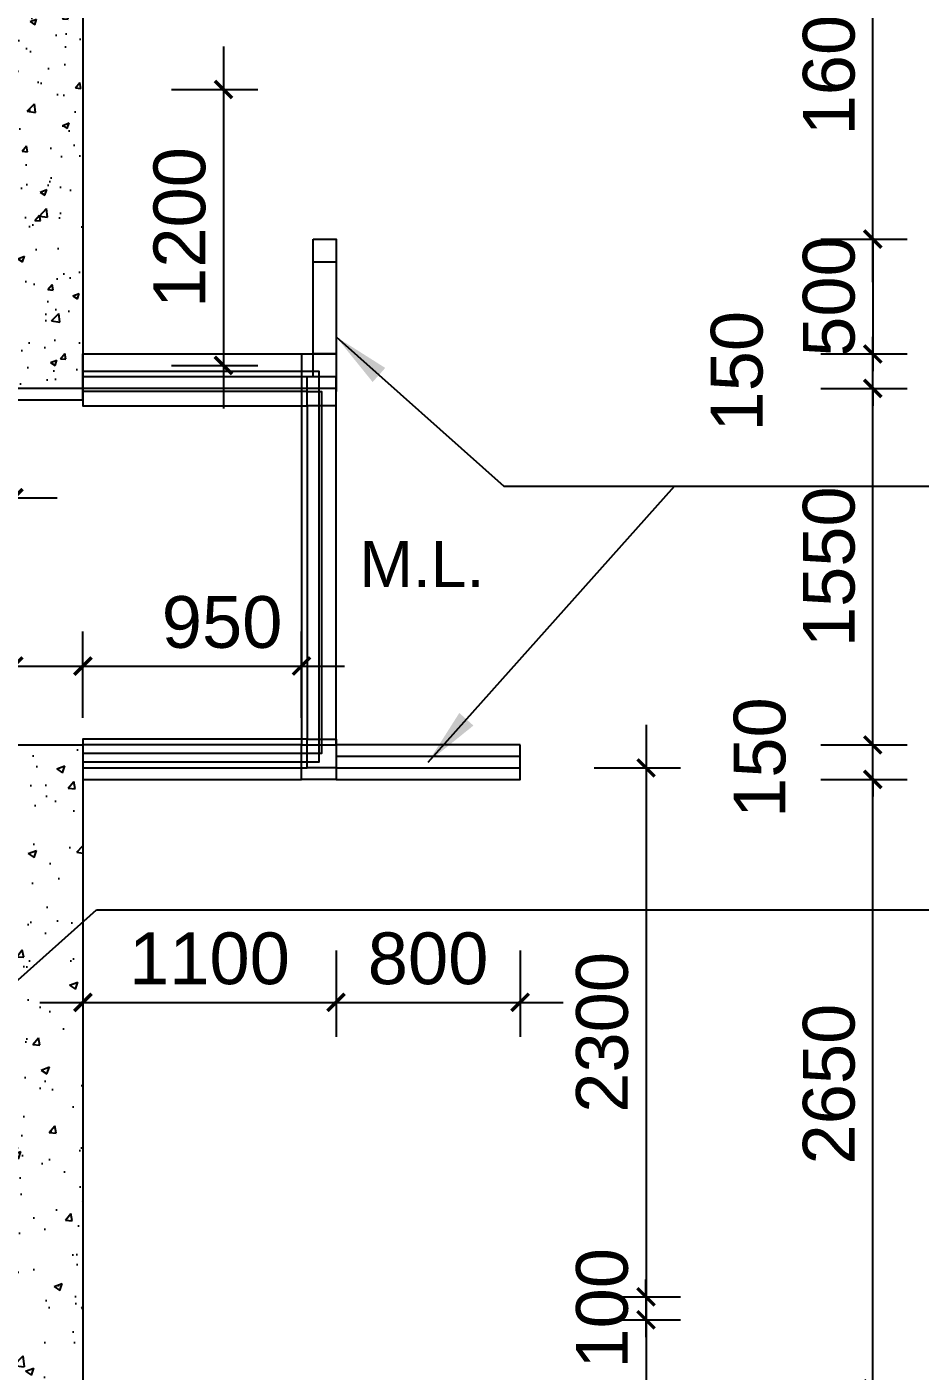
# Model space of a CAD drawing. Header units: millimetres. Extents: x 3291 to 72065, y 14527 to 43324.
# Drawn here: x 63857 to 67738, y 24377 to 30222 of the extents above; entities that cross this region are included whole.
import ezdxf
from ezdxf.enums import TextEntityAlignment as Align

# ---------------------------------------------------------------- set-up
doc = ezdxf.new("R2010")
doc.units = ezdxf.units.MM
doc.header["$MEASUREMENT"] = 0
doc.layers.get('0').update_dxf_attribs({"color": 8})
doc.layers.get('Defpoints').update_dxf_attribs({"color": 8})
for name, color, linetype in [('arrow', 8, 'Continuous'), ('F.A.', 8, 'Continuous'), ('GBP Dim', 8, 'Continuous'), ('hatch', 8, 'Continuous'), ('LOUVRE', 8, 'Continuous'), ('metal louvres', 8, 'Continuous'), ('WALL-NEW', 8, 'Continuous'), ('WALL-STRUCTURE', 8, 'Continuous'), ('WINDOW', 8, 'Continuous')]:
    doc.layers.add(name, color=color, linetype=linetype)
doc.styles.add('BH', font='arial.ttf')
doc.dimstyles.new('200 GBP', dxfattribs={"dimscale": 1.5, "dimtxt": 150, "dimasz": 100, "dimexe": 125, "dimexo": 50, "dimgap": 50, "dimtad": 1, "dimdec": 0, "dimzin": 0, "dimdsep": 46, "dimtxsty": 'BH', "dimblk": 'ARCHTICK', "dimcen": 0.09, "dimdle": 125, "dimclrd": 9, "dimclre": 9, "dimclrt": 1, "dimadec": 0, "dimazin": 0, "dimtfac": 1, "dimtdec": 0, "dimtix": 1, "dimtmove": 2, "dimatfit": 3, "dimldrblk": 'ARCHTICK', "dimfxl": 1, "dimtolj": 1, "dimtzin": 0, "dimarcsym": 0})
doc.dimstyles.get("Standard").update_dxf_attribs({"dimtxt": 0.18, "dimasz": 0.18, "dimexe": 0.18, "dimexo": 0.0625, "dimgap": 0.09, "dimtad": 0, "dimtih": 1, "dimtoh": 1, "dimdec": 4, "dimzin": 0, "dimdsep": 46, "dimtxsty": 'Standard', "dimcen": 0.09, "dimadec": 0, "dimazin": 0, "dimtfac": 1, "dimtdec": 4, "dimtofl": 0, "dimtmove": 0, "dimatfit": 3, "dimfxl": 1, "dimtolj": 1, "dimtzin": 0, "dimarcsym": 0})

# ---------------------------------------------------------------- blocks, each defined once
blk = doc.blocks.new('_ArchTick')
at = {"color": 0, "const_width": 0.2}
blk.add_lwpolyline([(0.5, 0.5), (-0.5, -0.5)], dxfattribs=at)
blk = doc.blocks.new('*D74')
at = {"layer": 'Defpoints', "color": 0, "transparency": 16777216}
for p in [(64100, 24300), (67532.7, 24300), (64100, 23000.1)]:
    blk.add_point(p, dxfattribs=at)
at = {"layer": 'GBP Dim', "color": 9, "lineweight": -2, "transparency": 16777216}
for p, q in [((67532.7, 22812.6), (67532.7, 24487.5)), ((67307.7, 24300), (67682.7, 24300)), ((67307.7, 23000.1), (67682.7, 23000.1))]:
    blk.add_line(p, q, dxfattribs=at)
at = {"layer": 'GBP Dim', "color": 9, "lineweight": -2, "transparency": 16777216, "xscale": 75, "yscale": 75, "zscale": 75}
for p, rotation in [((67532.7, 24300), 90), ((67532.7, 23000.1), 270)]:
    blk.add_blockref('_ArchTick', p, dxfattribs=dict(at, rotation=rotation))
at = {"layer": 'GBP Dim', "transparency": 16777216, "insert": (67342.8, 23650), "char_height": 225, "attachment_point": 5, "rotation": 90, "style": 'BH'}
blk.add_mtext('\\A1;1300', dxfattribs=at)
blk = doc.blocks.new('*D75')
at = {"layer": 'Defpoints', "color": 0, "transparency": 16777216}
for p in [(64100, 26949.9), (67532.7, 26949.9), (64100, 24300)]:
    blk.add_point(p, dxfattribs=at)
at = {"layer": 'GBP Dim', "color": 9, "lineweight": -2, "transparency": 16777216}
for p, q in [((67532.7, 24112.5), (67532.7, 27137.4)), ((67307.7, 26949.9), (67682.7, 26949.9)), ((67307.7, 24300), (67682.7, 24300))]:
    blk.add_line(p, q, dxfattribs=at)
at = {"layer": 'GBP Dim', "color": 9, "lineweight": -2, "transparency": 16777216, "xscale": 75, "yscale": 75, "zscale": 75}
for p, rotation in [((67532.7, 26949.9), 90), ((67532.7, 24300), 270)]:
    blk.add_blockref('_ArchTick', p, dxfattribs=dict(at, rotation=rotation))
at = {"layer": 'GBP Dim', "transparency": 16777216, "insert": (67342.9, 25625), "char_height": 225, "attachment_point": 5, "rotation": 90, "style": 'BH'}
blk.add_mtext('\\A1;2650', dxfattribs=at)
blk = doc.blocks.new('*D76')
at = {"layer": 'Defpoints', "color": 0, "transparency": 16777216}
for p in [(64100, 28649.8), (67532.7, 28649.8), (64100, 27099.8)]:
    blk.add_point(p, dxfattribs=at)
at = {"layer": 'GBP Dim', "color": 9, "lineweight": -2, "transparency": 16777216}
for p, q in [((67532.7, 26912.3), (67532.7, 28837.3)), ((67307.7, 28649.8), (67682.7, 28649.8)), ((67307.7, 27099.8), (67682.7, 27099.8))]:
    blk.add_line(p, q, dxfattribs=at)
at = {"layer": 'GBP Dim', "color": 9, "lineweight": -2, "transparency": 16777216, "xscale": 75, "yscale": 75, "zscale": 75}
for p, rotation in [((67532.7, 28649.8), 90), ((67532.7, 27099.8), 270)]:
    blk.add_blockref('_ArchTick', p, dxfattribs=dict(at, rotation=rotation))
at = {"layer": 'GBP Dim', "transparency": 16777216, "insert": (67342.9, 27874.8), "char_height": 225, "attachment_point": 5, "rotation": 90, "style": 'BH'}
blk.add_mtext('\\A1;1550', dxfattribs=at)
blk = doc.blocks.new('*D77')
at = {"layer": 'Defpoints', "color": 0, "transparency": 16777216}
for p in [(64100, 30900), (67532.7, 30900), (64100, 29299.9)]:
    blk.add_point(p, dxfattribs=at)
at = {"layer": 'GBP Dim', "color": 9, "lineweight": -2, "transparency": 16777216}
for p, q in [((67532.7, 29112.4), (67532.7, 31087.5)), ((67307.7, 30900), (67682.7, 30900)), ((67307.7, 29299.9), (67682.7, 29299.9))]:
    blk.add_line(p, q, dxfattribs=at)
at = {"layer": 'GBP Dim', "color": 9, "lineweight": -2, "transparency": 16777216, "xscale": 75, "yscale": 75, "zscale": 75}
for p, rotation in [((67532.7, 30900), 90), ((67532.7, 29299.9), 270)]:
    blk.add_blockref('_ArchTick', p, dxfattribs=dict(at, rotation=rotation))
at = {"layer": 'GBP Dim', "transparency": 16777216, "insert": (67342.9, 30100), "char_height": 225, "attachment_point": 5, "rotation": 90, "style": 'BH'}
blk.add_mtext('\\A1;1600', dxfattribs=at)
blk = doc.blocks.new('*D81')
at = {"layer": 'Defpoints', "color": 0, "transparency": 16777216}
for p in [(64100, 26898.4), (65200, 26898.4), (65200, 25980.5)]:
    blk.add_point(p, dxfattribs=at)
at = {"layer": 'GBP Dim', "color": 9, "lineweight": -2, "transparency": 16777216}
for p, q in [((64100, 26205.5), (64100, 25830.5)), ((65200, 26205.5), (65200, 25830.5)), ((63912.5, 25980.5), (65387.5, 25980.5))]:
    blk.add_line(p, q, dxfattribs=at)
at = {"layer": 'GBP Dim', "color": 9, "lineweight": -2, "transparency": 16777216, "xscale": 75, "yscale": 75, "zscale": 75, "rotation": 180}
blk.add_blockref('_ArchTick', (64100, 25980.5), dxfattribs=at)
at = {"layer": 'GBP Dim', "color": 9, "lineweight": -2, "transparency": 16777216, "xscale": 75, "yscale": 75, "zscale": 75}
blk.add_blockref('_ArchTick', (65200, 25980.5), dxfattribs=at)
at = {"layer": 'GBP Dim', "transparency": 16777216, "insert": (64650, 26170.4), "char_height": 225, "attachment_point": 5, "style": 'BH'}
blk.add_mtext('\\A1;1100', dxfattribs=at)
blk = doc.blocks.new('*D82')
at = {"layer": 'Defpoints', "color": 0, "transparency": 16777216}
for p in [(65200, 26898.4), (66000, 26898.4), (66000, 25980.5)]:
    blk.add_point(p, dxfattribs=at)
at = {"layer": 'GBP Dim', "color": 9, "lineweight": -2, "transparency": 16777216}
for p, q in [((65200, 26205.5), (65200, 25830.5)), ((66000, 26205.5), (66000, 25830.5)), ((65012.5, 25980.5), (66187.5, 25980.5))]:
    blk.add_line(p, q, dxfattribs=at)
at = {"layer": 'GBP Dim', "color": 9, "lineweight": -2, "transparency": 16777216, "xscale": 75, "yscale": 75, "zscale": 75, "rotation": 180}
blk.add_blockref('_ArchTick', (65200, 25980.5), dxfattribs=at)
at = {"layer": 'GBP Dim', "color": 9, "lineweight": -2, "transparency": 16777216, "xscale": 75, "yscale": 75, "zscale": 75}
blk.add_blockref('_ArchTick', (66000, 25980.5), dxfattribs=at)
at = {"layer": 'GBP Dim', "transparency": 16777216, "insert": (65600, 26170.4), "char_height": 225, "attachment_point": 5, "style": 'BH'}
blk.add_mtext('\\A1;800', dxfattribs=at)
blk = doc.blocks.new('*D112')
at = {"layer": 'Defpoints', "color": 0, "transparency": 16777216}
for p in [(62937.5, 24599.9), (62937.5, 20125), (66547.3, 20125)]:
    blk.add_point(p, dxfattribs=at)
at = {"layer": 'GBP Dim', "color": 9, "lineweight": -2, "transparency": 16777216}
for p, q in [((66547.3, 24787.4), (66547.3, 19937.5)), ((66322.3, 24599.9), (66697.3, 24599.9)), ((66322.3, 20125), (66697.3, 20125))]:
    blk.add_line(p, q, dxfattribs=at)
at = {"layer": 'GBP Dim', "color": 9, "lineweight": -2, "transparency": 16777216, "xscale": 75, "yscale": 75, "zscale": 75}
for p, rotation in [((66547.3, 24599.9), 90), ((66547.3, 20125), 270)]:
    blk.add_blockref('_ArchTick', p, dxfattribs=dict(at, rotation=rotation))
at = {"layer": 'GBP Dim', "transparency": 16777216, "insert": (66357.9, 22362.5), "char_height": 225, "attachment_point": 5, "rotation": 90, "style": 'BH'}
blk.add_mtext('\\A1;4475', dxfattribs=at)
blk = doc.blocks.new('*D113')
at = {"layer": 'Defpoints', "color": 0, "transparency": 16777216}
for p in [(66178, 29299.9), (66178, 28799.9), (67532.7, 28799.9)]:
    blk.add_point(p, dxfattribs=at)
at = {"layer": 'GBP Dim', "color": 9, "lineweight": -2, "transparency": 16777216}
for p, q in [((67532.7, 29299.9), (67532.7, 29374.9)), ((67307.7, 29299.9), (67682.7, 29299.9)), ((67532.7, 29299.9), (67532.7, 28799.9)), ((67307.7, 28799.9), (67682.7, 28799.9)), ((67532.7, 28799.9), (67532.7, 28724.9))]:
    blk.add_line(p, q, dxfattribs=at)
at = {"layer": 'GBP Dim', "color": 9, "lineweight": -2, "transparency": 16777216, "xscale": 75, "yscale": 75, "zscale": 75}
for p, rotation in [((67532.7, 29299.9), 270), ((67532.7, 28799.9), 90)]:
    blk.add_blockref('_ArchTick', p, dxfattribs=dict(at, rotation=rotation))
at = {"layer": 'GBP Dim', "transparency": 16777216, "insert": (67342.9, 29049.9), "char_height": 225, "attachment_point": 5, "rotation": 90, "style": 'BH'}
blk.add_mtext('\\A1;500', dxfattribs=at)
blk = doc.blocks.new('*D137')
at = {"layer": 'Defpoints', "color": 0, "transparency": 16777216}
for p in [(63800, 27443.1), (62150, 27100), (63800, 27100)]:
    blk.add_point(p, dxfattribs=at)
at = {"layer": 'GBP Dim', "color": 9, "lineweight": -2, "transparency": 16777216}
for p, q in [((62150, 27218.1), (62150, 27593.1)), ((63800, 27218.1), (63800, 27593.1)), ((61962.5, 27443.1), (63987.5, 27443.1))]:
    blk.add_line(p, q, dxfattribs=at)
at = {"layer": 'GBP Dim', "color": 9, "lineweight": -2, "transparency": 16777216, "xscale": 75, "yscale": 75, "zscale": 75, "rotation": 180}
blk.add_blockref('_ArchTick', (62150, 27443.1), dxfattribs=at)
at = {"layer": 'GBP Dim', "color": 9, "lineweight": -2, "transparency": 16777216, "xscale": 75, "yscale": 75, "zscale": 75}
blk.add_blockref('_ArchTick', (63800, 27443.1), dxfattribs=at)
at = {"layer": 'GBP Dim', "transparency": 16777216, "insert": (62975, 27632.9), "char_height": 225, "attachment_point": 5, "style": 'BH'}
blk.add_mtext('\\A1;1700', dxfattribs=at)
blk = doc.blocks.new('*D138')
at = {"layer": 'Defpoints', "color": 0, "transparency": 16777216}
for p in [(65050, 27443.1), (64100, 27075), (65050, 27100)]:
    blk.add_point(p, dxfattribs=at)
at = {"layer": 'GBP Dim', "color": 9, "lineweight": -2, "transparency": 16777216}
for p, q in [((64100, 27218.1), (64100, 27593.1)), ((65050, 27218.1), (65050, 27593.1)), ((63912.5, 27443.1), (65237.5, 27443.1))]:
    blk.add_line(p, q, dxfattribs=at)
at = {"layer": 'GBP Dim', "color": 9, "lineweight": -2, "transparency": 16777216, "xscale": 75, "yscale": 75, "zscale": 75, "rotation": 180}
blk.add_blockref('_ArchTick', (64100, 27443.1), dxfattribs=at)
at = {"layer": 'GBP Dim', "color": 9, "lineweight": -2, "transparency": 16777216, "xscale": 75, "yscale": 75, "zscale": 75}
blk.add_blockref('_ArchTick', (65050, 27443.1), dxfattribs=at)
at = {"layer": 'GBP Dim', "transparency": 16777216, "insert": (64704.8, 27632.9), "char_height": 225, "attachment_point": 5, "style": 'BH'}
blk.add_mtext('\\A1;950', dxfattribs=at)
blk = doc.blocks.new('*D152')
at = {"layer": 'Defpoints', "color": 0, "transparency": 16777216}
for p in [(64100, 28799.9), (67532.7, 28799.9), (64100, 28650)]:
    blk.add_point(p, dxfattribs=at)
at = {"layer": 'GBP Dim', "color": 9, "lineweight": -2, "transparency": 16777216}
for p, q in [((67532.7, 28799.9), (67532.7, 28874.9)), ((67307.7, 28799.9), (67682.7, 28799.9)), ((67532.7, 28650), (67532.7, 28799.9)), ((67307.7, 28650), (67682.7, 28650)), ((67532.7, 28650), (67532.7, 28575))]:
    blk.add_line(p, q, dxfattribs=at)
at = {"layer": 'GBP Dim', "color": 9, "lineweight": -2, "transparency": 16777216, "xscale": 75, "yscale": 75, "zscale": 75}
for p, rotation in [((67532.7, 28799.9), 270), ((67532.7, 28650), 90)]:
    blk.add_blockref('_ArchTick', p, dxfattribs=dict(at, rotation=rotation))
at = {"layer": 'GBP Dim', "transparency": 16777216, "insert": (66942.9, 28725), "char_height": 225, "attachment_point": 5, "rotation": 90, "style": 'BH'}
blk.add_mtext('\\A1;150', dxfattribs=at)
blk = doc.blocks.new('*D43')
at = {"layer": 'Defpoints', "color": 0, "transparency": 16777216}
for p in [(65521.7, 24700), (65521.7, 24599.9), (66547.1, 24599.9)]:
    blk.add_point(p, dxfattribs=at)
at = {"layer": 'GBP Dim', "color": 9, "lineweight": -2, "transparency": 16777216}
for p, q in [((66547.1, 24700), (66547.1, 24775)), ((66322.1, 24700), (66697.1, 24700)), ((66547.1, 24700), (66547.1, 24599.9)), ((66322.1, 24599.9), (66697.1, 24599.9)), ((66547.1, 24599.9), (66547.1, 24524.9))]:
    blk.add_line(p, q, dxfattribs=at)
at = {"layer": 'GBP Dim', "color": 9, "lineweight": -2, "transparency": 16777216, "xscale": 75, "yscale": 75, "zscale": 75}
for p, rotation in [((66547.1, 24700), 270), ((66547.1, 24599.9), 90)]:
    blk.add_blockref('_ArchTick', p, dxfattribs=dict(at, rotation=rotation))
at = {"layer": 'GBP Dim', "transparency": 16777216, "insert": (66357.2, 24650), "char_height": 225, "attachment_point": 5, "rotation": 90, "style": 'BH'}
blk.add_mtext('\\A1;100', dxfattribs=at)
blk = doc.blocks.new('*D44')
at = {"layer": 'Defpoints', "color": 0, "transparency": 16777216}
for p in [(65521.7, 27000), (65521.8, 24700), (66547.3, 24700)]:
    blk.add_point(p, dxfattribs=at)
at = {"layer": 'GBP Dim', "color": 9, "lineweight": -2, "transparency": 16777216}
for p, q in [((66547.3, 27187.5), (66547.3, 24512.5)), ((66322.3, 27000), (66697.3, 27000)), ((66322.3, 24700), (66697.3, 24700))]:
    blk.add_line(p, q, dxfattribs=at)
at = {"layer": 'GBP Dim', "color": 9, "lineweight": -2, "transparency": 16777216, "xscale": 75, "yscale": 75, "zscale": 75}
for p, rotation in [((66547.3, 27000), 90), ((66547.3, 24700), 270)]:
    blk.add_blockref('_ArchTick', p, dxfattribs=dict(at, rotation=rotation))
at = {"layer": 'GBP Dim', "transparency": 16777216, "insert": (66357.3, 25850), "char_height": 225, "attachment_point": 5, "rotation": 90, "style": 'BH'}
blk.add_mtext('\\A1;2300', dxfattribs=at)
blk = doc.blocks.new('*D168')
at = {"layer": 'Defpoints', "color": 0, "transparency": 16777216}
for p in [(62250, 28700), (63800, 28700), (63800, 28174.6)]:
    blk.add_point(p, dxfattribs=at)
at = {"layer": 'GBP Dim', "color": 9, "lineweight": -2, "transparency": 16777216}
for p, q in [((62250, 28399.6), (62250, 28024.6)), ((63800, 28399.6), (63800, 28024.6)), ((62062.5, 28174.6), (63987.5, 28174.6))]:
    blk.add_line(p, q, dxfattribs=at)
at = {"layer": 'GBP Dim', "color": 9, "lineweight": -2, "transparency": 16777216, "xscale": 75, "yscale": 75, "zscale": 75, "rotation": 180}
blk.add_blockref('_ArchTick', (62250, 28174.6), dxfattribs=at)
at = {"layer": 'GBP Dim', "color": 9, "lineweight": -2, "transparency": 16777216, "xscale": 75, "yscale": 75, "zscale": 75}
blk.add_blockref('_ArchTick', (63800, 28174.6), dxfattribs=at)
at = {"layer": 'GBP Dim', "transparency": 16777216, "insert": (63025, 28364.4), "char_height": 225, "attachment_point": 5, "style": 'BH'}
blk.add_mtext('\\A1;1550', dxfattribs=at)
blk = doc.blocks.new('*D207')
at = {"layer": 'Defpoints', "color": 0, "transparency": 16777216}
for p in [(63800, 29950), (63800, 28750), (64710.7, 28750)]:
    blk.add_point(p, dxfattribs=at)
at = {"layer": 'GBP Dim', "color": 9, "lineweight": -2, "transparency": 16777216}
for p, q in [((64710.7, 30137.5), (64710.7, 28562.5)), ((64485.7, 29950), (64860.7, 29950)), ((64485.7, 28750), (64860.7, 28750))]:
    blk.add_line(p, q, dxfattribs=at)
at = {"layer": 'GBP Dim', "color": 9, "lineweight": -2, "transparency": 16777216, "xscale": 75, "yscale": 75, "zscale": 75}
for p, rotation in [((64710.7, 29950), 90), ((64710.7, 28750), 270)]:
    blk.add_blockref('_ArchTick', p, dxfattribs=dict(at, rotation=rotation))
at = {"layer": 'GBP Dim', "transparency": 16777216, "insert": (64520.8, 29350), "char_height": 225, "attachment_point": 5, "rotation": 90, "style": 'BH'}
blk.add_mtext('\\A1;1200', dxfattribs=at)
blk = doc.blocks.new('*D211')
at = {"layer": 'Defpoints', "color": 0, "transparency": 16777216}
for p in [(67196.3, 27099.8), (67532.7, 27099.8), (67196.4, 26950)]:
    blk.add_point(p, dxfattribs=at)
at = {"layer": 'GBP Dim', "color": 9, "lineweight": -2, "transparency": 16777216}
for p, q in [((67532.7, 27099.8), (67532.7, 27174.8)), ((67307.7, 27099.8), (67682.7, 27099.8)), ((67532.7, 26950), (67532.7, 27099.8)), ((67307.7, 26950), (67682.7, 26950)), ((67532.7, 26950), (67532.7, 26875))]:
    blk.add_line(p, q, dxfattribs=at)
at = {"layer": 'GBP Dim', "color": 9, "lineweight": -2, "transparency": 16777216, "xscale": 75, "yscale": 75, "zscale": 75}
for p, rotation in [((67532.7, 27099.8), 270), ((67532.7, 26950), 90)]:
    blk.add_blockref('_ArchTick', p, dxfattribs=dict(at, rotation=rotation))
at = {"layer": 'GBP Dim', "transparency": 16777216, "insert": (67042.1, 27044.8), "char_height": 225, "attachment_point": 5, "rotation": 90, "style": 'BH'}
blk.add_mtext('\\A1;150', dxfattribs=at)

msp = doc.modelspace()

# ---------------------------------------------------------------- hatches: boundary and pattern name
at = {"layer": 'hatch'}
h = msp.add_hatch(dxfattribs=at)
h.set_pattern_fill('AR-CONC', color=256, scale=40, style=0)
h.set_pattern_definition([(50, (60909.3, 11879.93), (286.904, -25.1009), [30, -330]), (355, (60909.3, 11879.93), (-55.5005, 300.877), [24, -264]), (100.4514, (60933.2, 11877.84), (231.4038, 275.776), [25.496, -280.457]), (46.1842, (60909.3, 11959.93), (426.8964, -66.2076), [45, -495]), (96.6356, (60944.87, 11954.4), (373.865, 389.647), [38.244, -420.685]), (351.1842, (60909.3, 11959.93), (373.865, 389.647), [36, -396]), (21, (60949.3, 11939.93), (238.7628, -161.0476), [30, -330]), (326, (60949.3, 11939.93), (97.326, 290.06), [24, -264]), (71.4514, (60969.2, 11926.5), (336.089, 129.012), [25.496, -280.457]), (37.5, (60909.3, 11879.93), (4.86394, 133.15754), [0, -260.8, 0, -268, 0, -265]), (7.5, (60909.3, 11879.93), (105.2278, 157.7647), [0, -152.8, 0, -254.8, 0, -101]), (327.5, (60820.1, 11879.93), (213.529, -9.02195), [0, -100, 0, -312, 0, -414]), (317.5, (60780.1, 11879.93), (233.2745, 40.042), [0, -130, 0, -207.2, 0, -294])])
h.paths.add_polyline_path([(63800, 30850), (64100.00006, 30850), (64100.00006, 28650), (63800, 28650)])
h.paths.add_polyline_path([(63974.90622, 30900), (64100.00006, 30900), (64100.00006, 30850), (63974.90622, 30850)])
h = msp.add_hatch(dxfattribs=at)
h.set_pattern_fill('AR-CONC', color=256, scale=2, style=0)
h.set_pattern_definition([(50, (63800, 24300), (364.37, -31.878), [38.1, -419.1]), (355, (63800, 24300), (-70.486, 382.113), [30.48, -335.28]), (100.451, (63830.36, 24297.34), (293.885, 350.233), [32.38, -356.18]), (46.184, (63800, 24401.6), (542.16, -84.085), [57.15, -628.65]), (96.636, (63845.2, 24394.6), (474.81, 494.85), [48.57, -534.27]), (351.184, (63800, 24401.6), (474.81, 494.85), [45.72, -502.92]), (21, (63850.8, 24376.2), (303.23, -204.53), [38.1, -419.1]), (326, (63850.8, 24376.2), (123.604, 368.376), [30.48, -335.28]), (71.451, (63876.07, 24359.16), (426.833, 163.846), [32.38, -356.18]), (37.5, (63800, 24300), (6.177, 169.11), [0, -331.216, 0, -340.36, 0, -336.55]), (7.5, (63800, 24300), (133.639, 200.361), [0, -194.056, 0, -323.596, 0, -128.27]), (327.5, (63686.72, 24300), (271.181, -11.4575), [0, -127, 0, -396.24, 0, -525.78]), (317.5, (63635.92, 24300), (296.258, 50.853), [0, -165.1, 0, -263.144, 0, -373.38])])
h.paths.add_polyline_path([(63800.22809, 24300), (63800, 24300), (63800, 27100), (64100.00006, 27100), (64100.00006, 24300)])

# ---------------------------------------------------------------- linework, layer by layer
at = {"layer": 'F.A.', "ltscale": 750}
for p, q in [((65075.00595, 28637.49976, 0.00001), (64099.99987, 28637.49747, 0)), ((65137.50614, 28575.00019, 0), (65137.50798, 27125.00019)), ((65075.00595, 27062.49977, 0.00001), (64099.99987, 27062.49748, 0))]:
    msp.add_line(p, q, dxfattribs=at)
for points in [[(65100.00476, 29199.99723), (65200.00475, 29199.99723), (65200.00475, 28699.99999), (65100.00476, 28699.99999)], [(65075.00614, 28574.99999), (65075.00576, 28699.99999), (64099.99968, 28699.99999), (64100.00006, 28574.99999)], [(65075.00614, 27000), (65075.00576, 27125), (64099.99968, 27125), (64100.00006, 27000)], [(65999.99999, 27099.99996), (65200.00469, 27099.99996), (65200.00469, 27000), (65999.99999, 27000)]]:
    msp.add_lwpolyline(points, close=True, dxfattribs=at)
for points in [[(63800, 28650), (63800, 28600), (64099.99998, 28600.00092), (64099.99998, 28650)], [(65200.00614, 28575.00038), (65200.00599, 28699.99999), (65075.00576, 28699.99999)], [(65075.00595, 28637.50382), (65137.50595, 28637.49999), (65137.50614, 28575.00019)], [(65200.00614, 27125.00038), (65200.00599, 27000.00077), (65075.00576, 27000.00077)], [(65137.50522, 27125.00019), (65137.50472, 27062.5), (65075.00595, 27062.50382)]]:
    msp.add_lwpolyline(points, dxfattribs=at)
at = {"layer": 'F.A.', "ltscale": 750, "elevation": 0}
msp.add_lwpolyline([(65200.00591, 28575.00038), (65075.00591, 28574.99999), (65075.00545, 27125), (65200.00545, 27125.00038)], close=True, dxfattribs=at)
at = {"layer": 'LOUVRE', "ltscale": 20}
for p, q in [((64100.00006, 28724.86039), (65049.99686, 28724.86039)), ((65124.99686, 28649.81221), (65124.99686, 27099.82073)), ((65049.99679, 27024.86974), (64100.00006, 27024.86974))]:
    msp.add_line(p, q, dxfattribs=at)
for points in [[(64100.00006, 28799.90856), (65049.99686, 28799.90856), (65049.99686, 28649.81221), (64100.00006, 28649.81221)], [(65199.99686, 28649.81221), (65049.99686, 28649.81221), (65049.99686, 27099.82073), (65199.99686, 27099.82073)], [(65049.99679, 27099.82073), (64099.99513, 27099.82073), (64099.99513, 26949.91874), (65049.99679, 26949.91874)]]:
    msp.add_lwpolyline(points, close=True, dxfattribs=at)
at = {"layer": 'WALL-NEW'}
for points in [[(65099.99687, 29299.90144), (65199.99686, 29299.90144), (65199.99686, 28799.90419), (65099.99687, 28799.90419)], [(65999.9921, 27049.91928), (65199.9968, 27049.91928), (65199.9968, 26949.91932), (65999.9921, 26949.91932)]]:
    msp.add_lwpolyline(points, close=True, dxfattribs=at)
at = {"layer": 'WALL-STRUCTURE'}
msp.add_lwpolyline([(63800, 30850), (64100.00006, 30850), (64100.00006, 28650), (63800, 28650)], close=True, dxfattribs=at)
msp.add_lwpolyline([(63800.22809, 24300), (63800, 24300), (63800, 27100), (64100.00006, 27100), (64100.00006, 24300), (63800.22809, 24300)], dxfattribs=at)
at = {"layer": 'WINDOW'}
for points in [[(65049.99686, 28799.89939), (65199.99686, 28799.90899), (65199.99686, 28636.70289)], [(65049.99686, 28724.90762), (65124.99686, 28724.90831), (65124.99686, 28649.81221)], [(65124.9968, 27099.82073), (65124.9968, 27024.91953), (65049.99679, 27024.91951)], [(65199.99684, 27099.82073), (65199.9968, 26949.91955), (65049.99679, 26949.91932)]]:
    msp.add_lwpolyline(points, dxfattribs=at)

# ---------------------------------------------------------------- texts
at = {"layer": 'metal louvres', "style": 'BH'}
msp.add_text('M.L.', height=200, rotation=0.000041627, dxfattribs=at).set_placement((65573.1954, 27786.51577), align=Align.CENTER)

# ---------------------------------------------------------------- dimensions: what is measured, and where the dimension line sits
at = {"layer": 'GBP Dim'}
for base, p1, p2, picture, middle in [((67532.73392, 30900), (64100.00599, 29299.90144), (64100.00006, 30900), '*D77', (67342.855, 30099.95072)), ((64710.72414, 28750.00001), (63800, 29950), (63800.00002, 28750.00001), '*D207', (64520.84522, 29350)), ((67532.73392, 28799.90856), (66178.03446, 29299.90144), (66178.03446, 28799.90856), '*D113', (67342.855, 29049.905)), ((67532.73392, 28649.81221), (64099.99513, 27099.82073), (64100.00599, 28649.81221), '*D76', (67342.855, 27874.81647)), ((66547.26863, 24700), (65521.68896, 27000), (65521.75146, 24700), '*D44', (66357.31297, 25850)), ((67532.73392, 26949.91932), (64100.00006, 24300), (64100.00302, 26949.91932), '*D75', (67342.855, 25624.95966)), ((66547.08863, 24599.90126), (65521.68896, 24700), (65521.68896, 24599.90126), '*D43', (66357.20971, 24649.95063)), ((66547.26863, 20125), (62937.49995, 24599.90126), (62937.49995, 20125), '*D112', (66357.85015, 22362.45063)), ((67532.73392, 24300), (64100.00006, 23000.09874), (64100.00006, 24300), '*D74', (67342.77826, 23650.04937))]:
    dim = msp.add_linear_dim(base=base, p1=p1, p2=p2, angle=90, dimstyle='200 GBP', override={"dimasz": 50, "dimexe": 100, "dimclrt": 256, "dimfxl": 150, "dimfxlon": 1}, dxfattribs=at)
    dim.commit()
    dim.dimension.update_dxf_attribs({"geometry": picture, "text_midpoint": middle})
for base, p1, p2, picture, middle in [((67532.73392, 28799.90856), (64100.00006, 28650), (64100.00303, 28799.90856), '*D152', (66942.855, 28724.95428)), ((67532.73392, 27099.82073), (67196.35014, 26949.96034), (67196.3442, 27099.82073), '*D211', (67042.07796, 27044.82891))]:
    dim = msp.add_linear_dim(base=base, p1=p1, p2=p2, angle=90, dimstyle='200 GBP', override={"dimasz": 50, "dimexe": 100, "dimclrt": 256, "dimfxl": 150, "dimfxlon": 1}, dxfattribs=at)
    dim.commit()
    dim.dimension.update_dxf_attribs({"geometry": picture, "text_midpoint": middle, "dimtype": 160})
for base, p1, p2, picture, middle in [((63800, 28174.56871), (62250, 28699.99998), (63800, 28700), '*D168', (63025, 28364.44763)), ((65200.00469, 25980.51265), (64100.00302, 26898.44708), (65200.00469, 26898.44656), '*D81', (64650.00385, 26170.39157)), ((65999.99999, 25980.51265), (65200.00469, 26898.44656), (65999.99999, 26898.44708), '*D82', (65600.00234, 26170.39157))]:
    dim = msp.add_linear_dim(base=base, p1=p1, p2=p2, dimstyle='200 GBP', override={"dimasz": 50, "dimexe": 100, "dimclrt": 256, "dimfxl": 150, "dimfxlon": 1}, dxfattribs=at)
    dim.commit()
    dim.dimension.update_dxf_attribs({"geometry": picture, "text_midpoint": middle})
dim = msp.add_linear_dim(base=(63800, 27443.05705), p1=(62150, 27099.99998), p2=(63800, 27100), text='1700', dimstyle='200 GBP', override={"dimasz": 50, "dimexe": 100, "dimclrt": 256, "dimfxl": 150, "dimfxlon": 1}, dxfattribs=at)
dim.commit()
dim.dimension.update_dxf_attribs({"geometry": '*D137', "text_midpoint": (62975, 27632.93597)})
dim = msp.add_linear_dim(base=(65049.99686, 27443.05705), p1=(64100.00302, 27075), p2=(65049.99686, 27100), dimstyle='200 GBP', override={"dimasz": 50, "dimexe": 100, "dimclrt": 256, "dimfxl": 150, "dimfxlon": 1}, dxfattribs=at)
dim.commit()
dim.dimension.update_dxf_attribs({"geometry": '*D138', "text_midpoint": (64704.76916, 27632.93597), "dimtype": 160})

# ---------------------------------------------------------------- leaders
at = {"layer": 'arrow'}
for points in [[(65200.00475, 28874.99861), (65929.01102, 28224.85415), (68031.69734, 28224.85415)], [(65600.00234, 27024.99996), (66670.91131, 28224.85415), (68031.69734, 28224.85415)], [(63429.73091, 25732.56384), (64158.73717, 26382.7083), (67980.95046, 26382.7083)]]:
    msp.add_leader(points, dimstyle='Standard', override={"dimscale": 2, "dimtxt": 200, "dimasz": 125, "dimexe": 166.67, "dimexo": 100, "dimgap": 100, "dimtih": 0, "dimtoh": 0, "dimdec": 0, "dimrnd": 5.001, "dimtxsty": 'BH', "dimdle": 166.666667, "dimclrd": 9, "dimclre": 9, "dimclrt": 1, "dimtdec": 0, "dimtix": 1, "dimtofl": 1, "dimtmove": 2, "dimfxl": 50}, dxfattribs=at)

doc.saveas('drawing.dxf')
